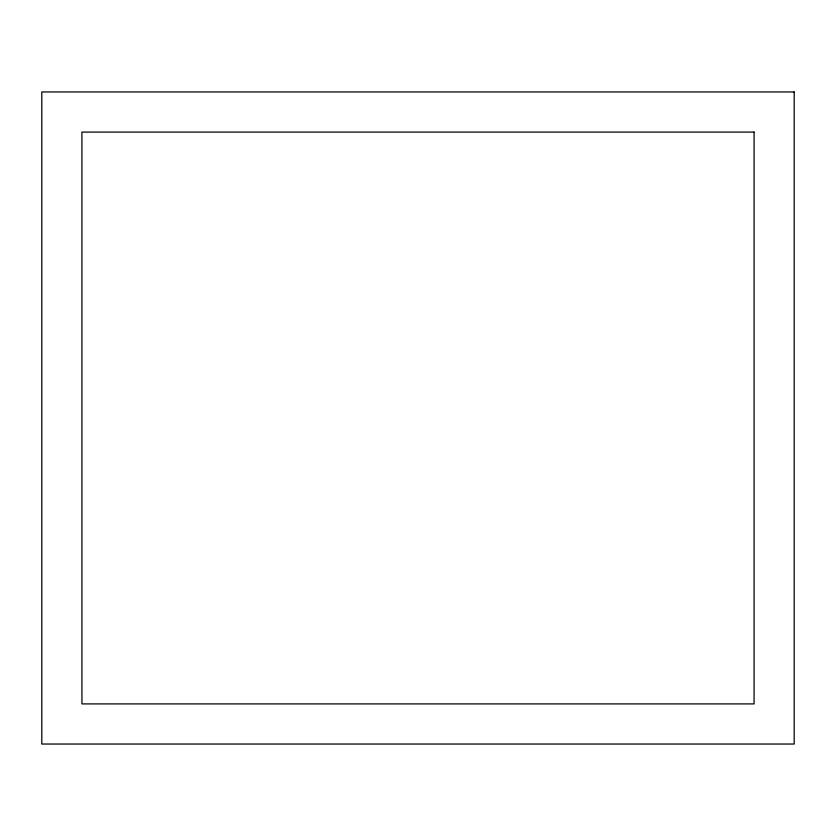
<?xml version="1.0" encoding="UTF-8"?>
<svg xmlns="http://www.w3.org/2000/svg" width="836" height="836" viewBox="0 0 836 836"><rect width="100%" height="100%" fill="white"/><g stroke="black" fill="none" stroke-linecap="round" stroke-linejoin="round"><path stroke-width="1.25" d="M794.2 91.96L41.8 91.96L41.8 744.04L794.2 744.04L794.2 91.96M754.072 132.088L81.928 132.088L81.928 703.912L754.072 703.912L754.072 132.088"/></g></svg>
